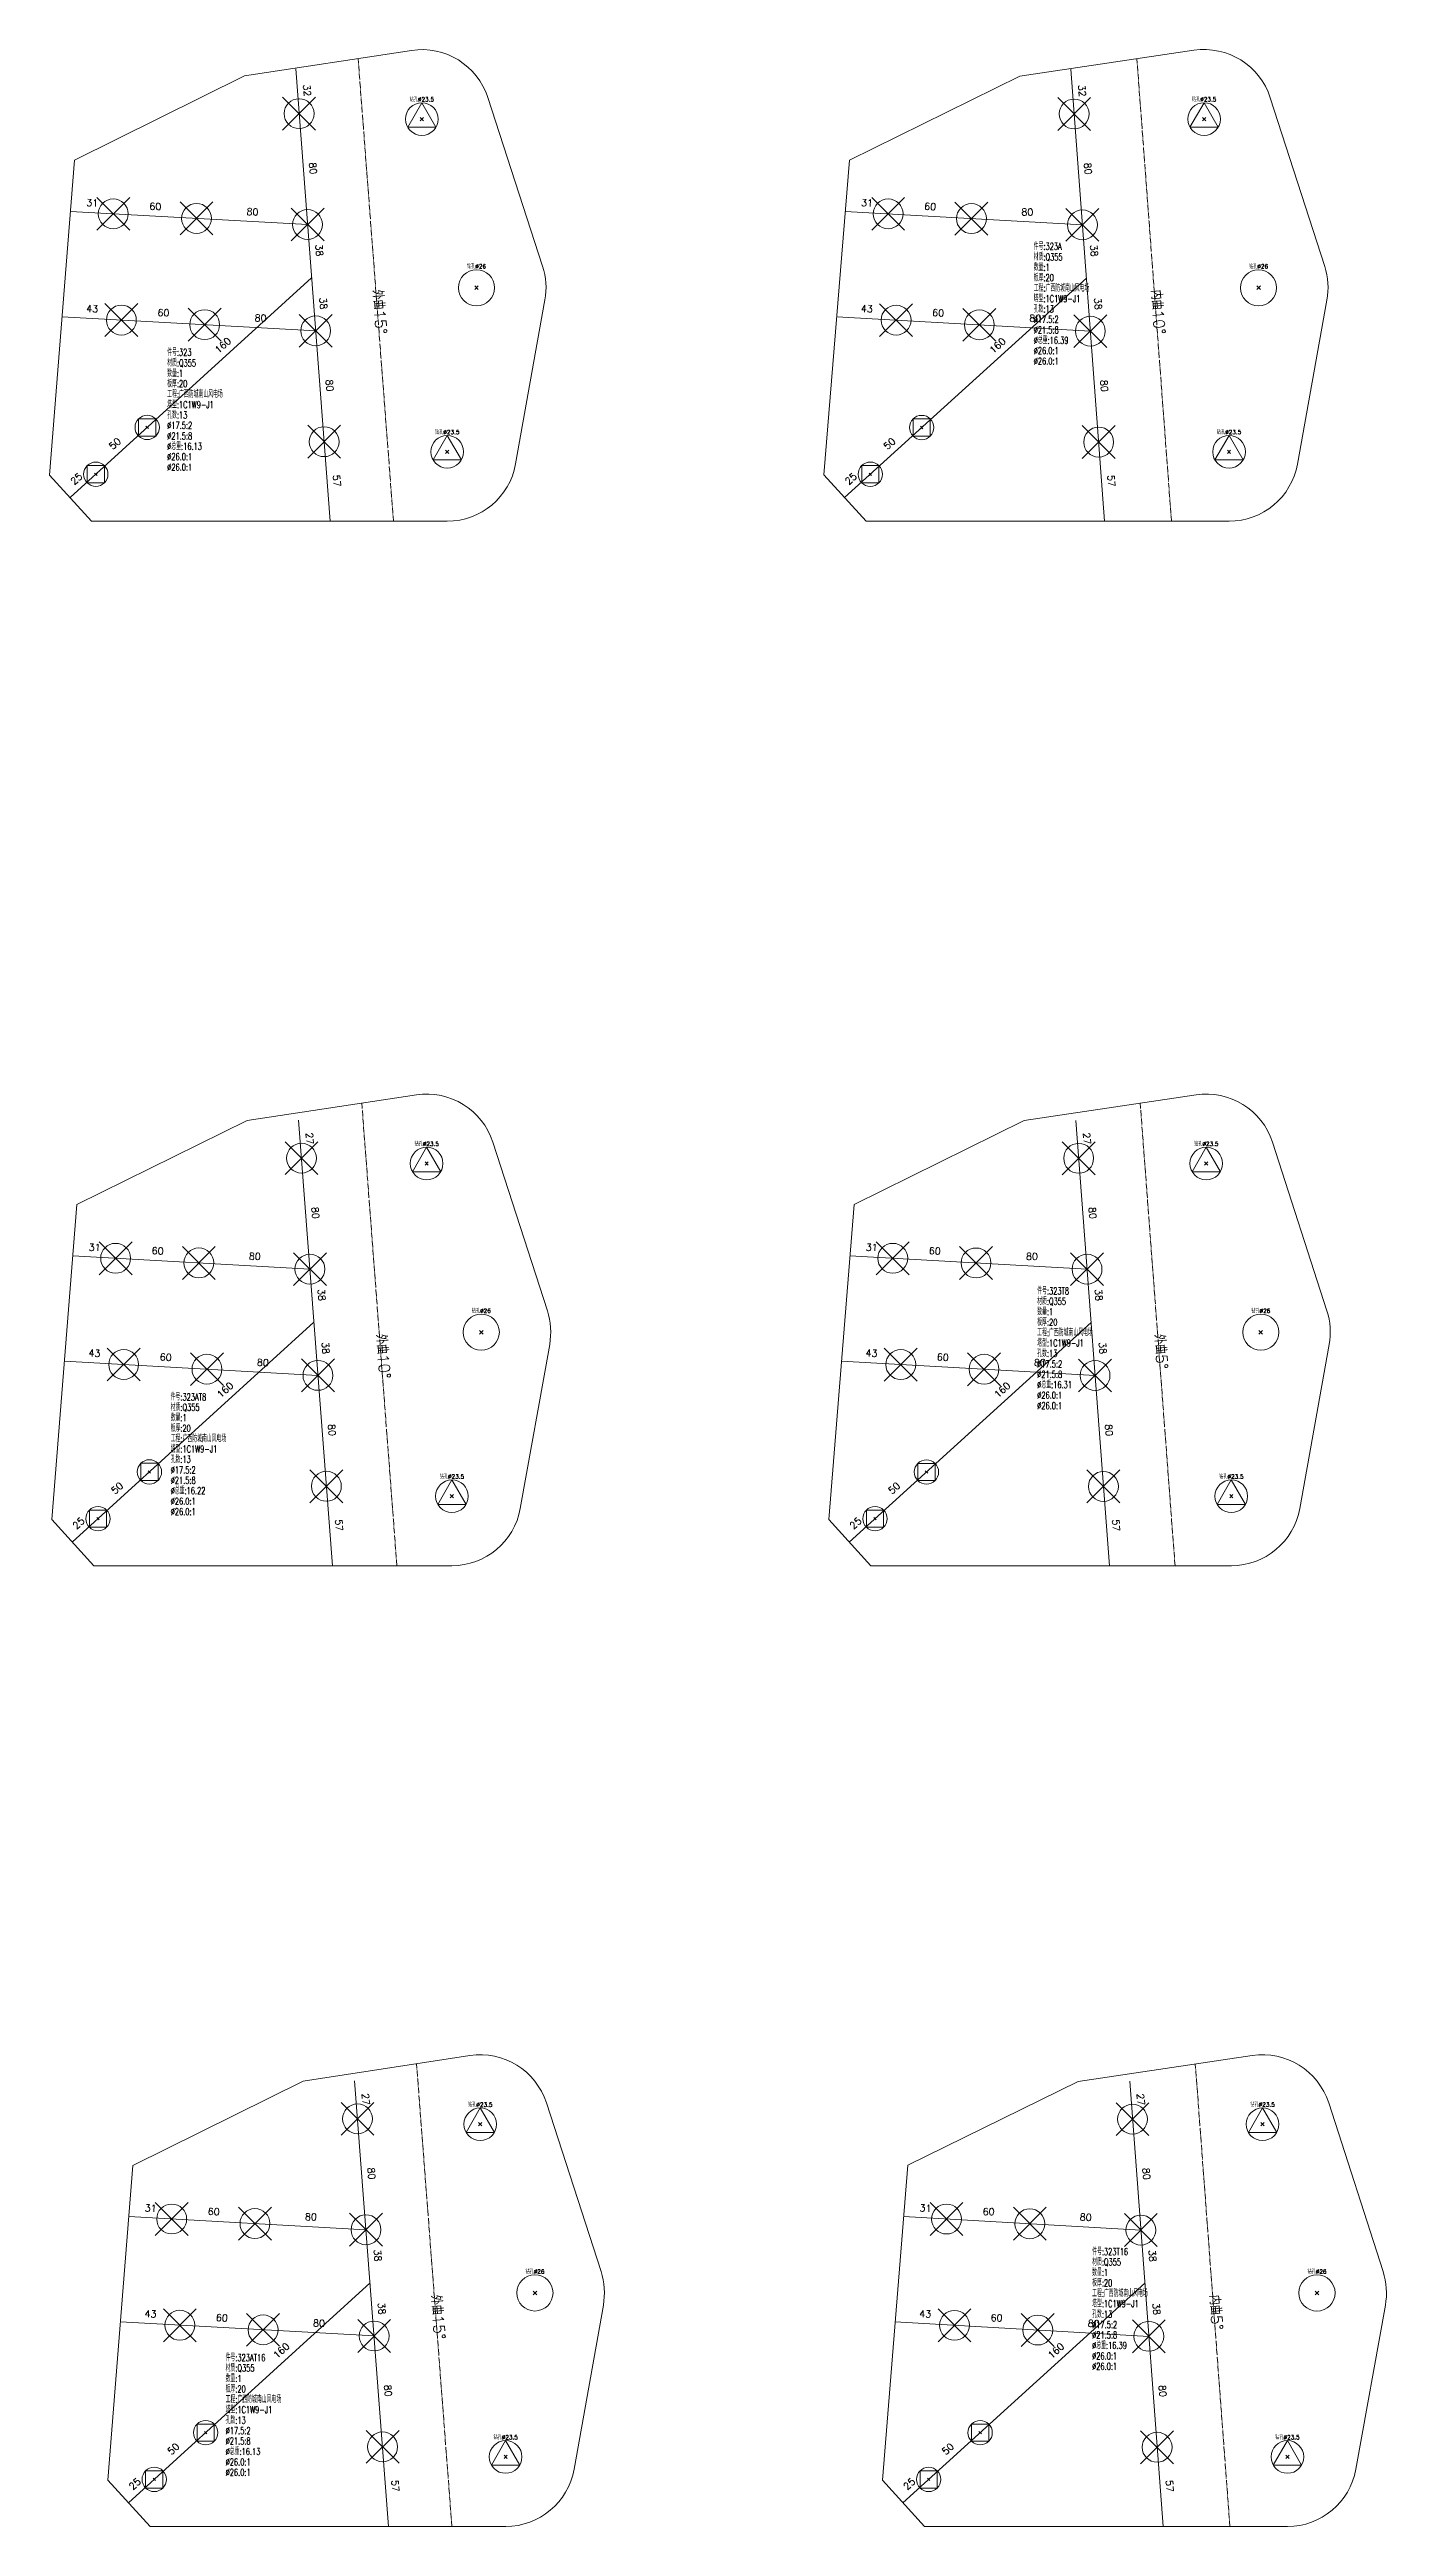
# Model space of a CAD drawing. Extents: x -105 to 10956, y -4548 to 9487.
# Drawn here: x 8446 to 9407, y 3554 to 5335 of the extents above; entities that cross this region are included whole.
import ezdxf
from ezdxf.enums import TextEntityAlignment as Align

# ---------------------------------------------------------------- set-up
doc = ezdxf.new("R2010")
doc.units = 0
doc.header["$MEASUREMENT"] = 0
doc.linetypes.add('制弯线', pattern=[5.9, 4, -0.5, 0.2, -0.5, 0.2, -0.5])
doc.layers.add('1', color=7, linetype='CONTINUOUS', lineweight=25)
doc.layers.add('2', color=7, linetype='CONTINUOUS', lineweight=25)
doc.styles.get("Standard").update_dxf_attribs({"font": 'simplex.shx', "width": 0.7, "height": 3, "bigfont": 'gbhzfs.shx'})

msp = doc.modelspace()

# ---------------------------------------------------------------- linework, layer by layer
at = {"layer": '1', "color": 7, "linetype": 'Continuous', "lineweight": 18}
for p, q in [((8705.98977, 5334.78223), (8585.96154, 5316.34008)), ((9268.90672, 5334.82144), (9143.59889, 5316.17065)), ((8585.96154, 5316.34008), (8463.52908, 5255.79095)), ((9143.59889, 5316.17065), (9021.07359, 5255.80961)), ((8800.34056, 5179.44664), (8760.98697, 5300.76602)), ((9363.01885, 5179.34114), (9323.85162, 5300.72081)), ((8463.52908, 5255.79095), (8445.5822, 5029.30873)), ((9021.07359, 5255.80961), (9002.77892, 5029.35521)), ((8780.92509, 5037.24284), (8802.00104, 5155.22647)), ((9343.38502, 5037.16732), (9364.64213, 5155.11845)), ((8445.5822, 5029.30873), (8475.87743, 4996.03544)), ((9002.77892, 5029.35521), (9033.02302, 4996.03544)), ((8475.87743, 4996.03544), (8731.78104, 4996.03544)), ((9033.02302, 4996.03544), (9294.17774, 4996.03544)), ((8709.50073, 4583.50614), (8587.70139, 4564.99305)), ((9270.43368, 4583.51919), (9146.87674, 4564.93666)), ((8587.70139, 4564.99305), (8465.23733, 4504.50786)), ((9146.87674, 4564.93666), (9024.38178, 4504.51407)), ((8803.7704, 4428.12131), (8764.48016, 4549.46122)), ((9364.62392, 4428.0862), (9325.3957, 4549.44617)), ((8465.23733, 4504.50786), (8447.1722, 4278.03503)), ((9024.38178, 4504.51407), (9006.20089, 4278.0505)), ((8784.28068, 4285.92767), (8805.41823, 4403.90027)), ((9345.06152, 4285.90253), (9366.25937, 4403.86432)), ((8447.1722, 4278.03503), (8477.45005, 4244.74593)), ((9006.20089, 4278.0505), (9036.46172, 4244.74593)), ((8477.45005, 4244.74593), (8735.11512, 4244.74593)), ((9036.46172, 4244.74593), (9295.87491, 4244.74593)), ((8748.02297, 3892.41554), (8627.99474, 3873.97339)), ((9310.93991, 3892.45475), (9185.63209, 3873.80396)), ((8627.99474, 3873.97339), (8505.56228, 3813.42427)), ((9185.63209, 3873.80396), (9063.10678, 3813.44292)), ((8842.37376, 3737.07996), (8803.02017, 3858.39933)), ((9405.05205, 3736.97445), (9365.88481, 3858.35413)), ((8505.56228, 3813.42427), (8487.6154, 3586.94204)), ((9063.10678, 3813.44292), (9044.81212, 3586.98852)), ((8822.95829, 3594.87616), (8844.03424, 3712.85978)), ((9385.41822, 3594.80064), (9406.67533, 3712.75176)), ((8487.6154, 3586.94204), (8517.91062, 3553.66876)), ((9044.81212, 3586.98852), (9075.05622, 3553.66876)), ((8517.91062, 3553.66876), (8773.81423, 3553.66876)), ((9075.05622, 3553.66876), (9336.21094, 3553.66876))]:
    msp.add_line(p, q, dxfattribs=at)
at = {"layer": '1', "color": 7, "linetype": 'Continuous', "lineweight": 13}
for p, q in [((8613.3138, 5277.42001), (8636.9638, 5301.07001)), ((8636.9638, 5277.42001), (8613.3138, 5301.07001)), ((8713.42662, 5297.08839), (8703.25112, 5279.46339)), ((8723.60212, 5279.46339), (8713.42662, 5297.08839)), ((9170.90949, 5277.19045), (9194.55949, 5300.84045)), ((9194.55949, 5277.19045), (9170.90949, 5300.84045)), ((9276.26762, 5297.11623), (9266.09212, 5279.49123)), ((9286.44312, 5279.49123), (9276.26762, 5297.11623)), ((8703.25112, 5279.46339), (8723.60212, 5279.46339)), ((8712.25162, 5284.16339), (8714.60162, 5286.51339)), ((8714.60162, 5284.16339), (8712.25162, 5286.51339)), ((9266.09212, 5279.49123), (9286.44312, 5279.49123)), ((9275.09262, 5284.19123), (9277.44262, 5286.54123)), ((9277.44262, 5284.19123), (9275.09262, 5286.54123)), ((8479.61916, 5205.3687), (8503.26916, 5229.0187)), ((8503.26916, 5205.3687), (8479.61916, 5229.0187)), ((8539.52795, 5202.06169), (8563.17795, 5225.71169)), ((8563.17795, 5202.06169), (8539.52795, 5225.71169)), ((8619.40634, 5197.65234), (8643.05634, 5221.30234)), ((8643.05634, 5197.65234), (8619.40634, 5221.30234)), ((9037.10436, 5205.34453), (9060.75436, 5228.99453)), ((9060.75436, 5205.34453), (9037.10436, 5228.99453)), ((9097.008, 5201.94552), (9120.658, 5225.59552)), ((9120.658, 5201.94552), (9097.008, 5225.59552)), ((9176.87953, 5197.41352), (9200.52953, 5221.06352)), ((9200.52953, 5197.41352), (9176.87953, 5221.06352)), ((8485.45739, 5128.93072), (8509.10739, 5152.58072)), ((8509.10739, 5128.93072), (8485.45739, 5152.58072)), ((8545.36618, 5125.62372), (8569.01618, 5149.27372)), ((8569.01618, 5125.62372), (8545.36618, 5149.27372)), ((8751.4802, 5162.71901), (8754.0802, 5165.31901)), ((8754.0802, 5162.71901), (8751.4802, 5165.31901)), ((9042.8252, 5128.89768), (9066.4752, 5152.54768)), ((9066.4752, 5128.89768), (9042.8252, 5152.54768)), ((9102.72884, 5125.49868), (9126.37884, 5149.14868)), ((9126.37884, 5125.49868), (9102.72884, 5149.14868)), ((9314.13485, 5162.68657), (9316.73485, 5165.28657)), ((9316.73485, 5162.68657), (9314.13485, 5165.28657)), ((8625.24457, 5121.21437), (8648.89457, 5144.86437)), ((8648.89457, 5121.21437), (8625.24457, 5144.86437)), ((9182.60036, 5120.96667), (9206.25036, 5144.61667)), ((9206.25036, 5120.96667), (9182.60036, 5144.61667)), ((8509.66129, 5057.34988), (8509.66129, 5069.72238)), ((8509.66129, 5069.72238), (8522.03379, 5069.72238)), ((8514.97254, 5062.66113), (8516.72254, 5064.41113)), ((8516.72254, 5062.66113), (8514.97254, 5064.41113)), ((8522.03379, 5069.72238), (8522.03379, 5057.34988)), ((8631.33711, 5041.4467), (8654.98711, 5065.0967)), ((8654.98711, 5041.4467), (8631.33711, 5065.0967)), ((9066.91049, 5057.28842), (9066.91049, 5069.66092)), ((9066.91049, 5069.66092), (9079.28299, 5069.66092)), ((9072.22174, 5062.59967), (9073.97174, 5064.34967)), ((9073.97174, 5062.59967), (9072.22174, 5064.34967)), ((9079.28299, 5069.66092), (9079.28299, 5057.28842)), ((9188.57041, 5041.18974), (9212.22041, 5064.83974)), ((9212.22041, 5041.18974), (9188.57041, 5064.83974)), ((8522.03379, 5057.34988), (8509.66129, 5057.34988)), ((8731.70425, 5057.78539), (8721.52875, 5040.16039)), ((8730.52925, 5044.86039), (8732.87925, 5047.21039)), ((8732.87925, 5044.86039), (8730.52925, 5047.21039)), ((8741.87975, 5040.16039), (8731.70425, 5057.78539)), ((9079.28299, 5057.28842), (9066.91049, 5057.28842)), ((9294.17774, 5057.78546), (9284.00224, 5040.16046)), ((9293.00274, 5044.86046), (9295.35274, 5047.21046)), ((9295.35274, 5044.86046), (9293.00274, 5047.21046)), ((9304.35324, 5040.16046), (9294.17774, 5057.78546)), ((8472.69172, 5023.68697), (8472.69172, 5036.05947)), ((8472.69172, 5036.05947), (8485.06422, 5036.05947)), ((8478.00297, 5028.99822), (8479.75297, 5030.74822)), ((8479.75297, 5028.99822), (8478.00297, 5030.74822)), ((8485.06422, 5036.05947), (8485.06422, 5023.68697)), ((8721.52875, 5040.16039), (8741.87975, 5040.16039)), ((9029.88928, 5023.68233), (9029.88928, 5036.05483)), ((9029.88928, 5036.05483), (9042.26178, 5036.05483)), ((9035.20053, 5028.99358), (9036.95053, 5030.74358)), ((9036.95053, 5028.99358), (9035.20053, 5030.74358)), ((9042.26178, 5036.05483), (9042.26178, 5023.68233)), ((9284.00224, 5040.16046), (9304.35324, 5040.16046)), ((8485.06422, 5023.68697), (8472.69172, 5023.68697)), ((9042.26178, 5023.68233), (9029.88928, 5023.68233)), ((8615.03949, 4526.05253), (8638.68949, 4549.70253)), ((8638.68949, 4526.05253), (8615.03949, 4549.70253)), ((8716.91175, 4545.80842), (8706.73625, 4528.18342)), ((8727.08725, 4528.18342), (8716.91175, 4545.80842)), ((9174.20098, 4525.97612), (9197.85098, 4549.62612)), ((9197.85098, 4525.97612), (9174.20098, 4549.62612)), ((9277.81942, 4545.81769), (9267.64392, 4528.19269)), ((9287.99492, 4528.19269), (9277.81942, 4545.81769)), ((8706.73625, 4528.18342), (8727.08725, 4528.18342)), ((8715.73675, 4532.88342), (8718.08675, 4535.23342)), ((8718.08675, 4532.88342), (8715.73675, 4535.23342)), ((9267.64392, 4528.19269), (9287.99492, 4528.19269)), ((9276.64442, 4532.89269), (9278.99442, 4535.24269)), ((9278.99442, 4532.89269), (9276.64442, 4535.24269)), ((8481.30725, 4454.07103), (8504.95725, 4477.72103)), ((8504.95725, 4454.07103), (8481.30725, 4477.72103)), ((8541.2143, 4450.73274), (8564.8643, 4474.38274)), ((8564.8643, 4450.73274), (8541.2143, 4474.38274)), ((9040.43196, 4454.06299), (9064.08196, 4477.71299)), ((9064.08196, 4454.06299), (9040.43196, 4477.71299)), ((9100.3373, 4450.69407), (9123.9873, 4474.34407)), ((9123.9873, 4450.69407), (9100.3373, 4474.34407)), ((8621.09039, 4446.28169), (8644.74039, 4469.93169)), ((8644.74039, 4446.28169), (8621.09039, 4469.93169)), ((9180.2111, 4446.2022), (9203.8611, 4469.8522)), ((9203.8611, 4446.2022), (9180.2111, 4469.8522)), ((8487.10557, 4377.63001), (8510.75557, 4401.28001)), ((8510.75557, 4377.63001), (8487.10557, 4401.28001)), ((8754.90199, 4411.41851), (8757.50199, 4414.01851)), ((8757.50199, 4411.41851), (8754.90199, 4414.01851)), ((9046.19121, 4377.61902), (9069.84121, 4401.26902)), ((9069.84121, 4377.61902), (9046.19121, 4401.26902)), ((9315.74764, 4411.40771), (9318.34764, 4414.00771)), ((9318.34764, 4411.40771), (9315.74764, 4414.00771)), ((8547.01262, 4374.29173), (8570.66262, 4397.94173)), ((8570.66262, 4374.29173), (8547.01262, 4397.94173)), ((8626.8887, 4369.84068), (8650.5387, 4393.49068)), ((8650.5387, 4369.84068), (8626.8887, 4393.49068)), ((9106.09655, 4374.25011), (9129.74655, 4397.90011)), ((9129.74655, 4374.25011), (9106.09655, 4397.90011)), ((9185.97034, 4369.75823), (9209.62034, 4393.40823)), ((9209.62034, 4369.75823), (9185.97034, 4393.40823)), ((8511.26915, 4306.03949), (8511.26915, 4318.41199)), ((8511.26915, 4318.41199), (8523.64165, 4318.41199)), ((8516.5804, 4311.35074), (8518.3304, 4313.10074)), ((8518.3304, 4311.35074), (8516.5804, 4313.10074)), ((8523.64165, 4318.41199), (8523.64165, 4306.03949)), ((8632.9396, 4290.06984), (8656.5896, 4313.71984)), ((8656.5896, 4290.06984), (8632.9396, 4313.71984)), ((9070.31531, 4306.01903), (9070.31531, 4318.39153)), ((9070.31531, 4318.39153), (9082.68781, 4318.39153)), ((9075.62656, 4311.33028), (9077.37656, 4313.08028)), ((9077.37656, 4311.33028), (9075.62656, 4313.08028)), ((9082.68781, 4318.39153), (9082.68781, 4306.01903)), ((9191.98046, 4289.98431), (9215.63046, 4313.63431)), ((9215.63046, 4289.98431), (9191.98046, 4313.63431)), ((8523.64165, 4306.03949), (8511.26915, 4306.03949)), ((8735.06443, 4306.49592), (8724.88893, 4288.87092)), ((8733.88943, 4293.57092), (8736.23943, 4295.92092)), ((8736.23943, 4293.57092), (8733.88943, 4295.92092)), ((8745.23993, 4288.87092), (8735.06443, 4306.49592)), ((9082.68781, 4306.01903), (9070.31531, 4306.01903)), ((9295.84979, 4306.49592), (9285.67429, 4288.87092)), ((9294.67479, 4293.57092), (9297.02479, 4295.92092)), ((9297.02479, 4293.57092), (9294.67479, 4295.92092)), ((9306.02529, 4288.87092), (9295.84979, 4306.49592)), ((8474.28201, 4272.39589), (8474.28201, 4284.76839)), ((8474.28201, 4284.76839), (8486.65451, 4284.76839)), ((8479.59326, 4277.70714), (8481.34326, 4279.45714)), ((8481.34326, 4277.70714), (8479.59326, 4279.45714)), ((8486.65451, 4284.76839), (8486.65451, 4272.39589)), ((8724.88893, 4288.87092), (8745.23993, 4288.87092)), ((9033.31098, 4272.39435), (9033.31098, 4284.76685)), ((9033.31098, 4284.76685), (9045.68348, 4284.76685)), ((9038.62223, 4277.7056), (9040.37223, 4279.4556)), ((9040.37223, 4277.7056), (9038.62223, 4279.4556)), ((9045.68348, 4284.76685), (9045.68348, 4272.39435)), ((9285.67429, 4288.87092), (9306.02529, 4288.87092)), ((8486.65451, 4272.39589), (8474.28201, 4272.39589)), ((9045.68348, 4272.39435), (9033.31098, 4272.39435)), ((8655.34699, 3835.05332), (8678.99699, 3858.70332)), ((8678.99699, 3835.05332), (8655.34699, 3858.70332)), ((8755.45981, 3854.7217), (8745.28431, 3837.0967)), ((8765.63531, 3837.0967), (8755.45981, 3854.7217)), ((9212.94268, 3834.82376), (9236.59268, 3858.47376)), ((9236.59268, 3834.82376), (9212.94268, 3858.47376)), ((9318.30081, 3854.74955), (9308.12531, 3837.12455)), ((9328.47631, 3837.12455), (9318.30081, 3854.74955)), ((8745.28431, 3837.0967), (8765.63531, 3837.0967)), ((8754.28481, 3841.7967), (8756.63481, 3844.1467)), ((8756.63481, 3841.7967), (8754.28481, 3844.1467)), ((9308.12531, 3837.12455), (9328.47631, 3837.12455)), ((9317.12581, 3841.82455), (9319.47581, 3844.17455)), ((9319.47581, 3841.82455), (9317.12581, 3844.17455)), ((8521.65236, 3763.00201), (8545.30236, 3786.65201)), ((8545.30236, 3763.00201), (8521.65236, 3786.65201)), ((8581.56114, 3759.695), (8605.21114, 3783.345)), ((8605.21114, 3759.695), (8581.56114, 3783.345)), ((8661.43954, 3755.28565), (8685.08954, 3778.93565)), ((8685.08954, 3755.28565), (8661.43954, 3778.93565)), ((9079.13756, 3762.97784), (9102.78756, 3786.62784)), ((9102.78756, 3762.97784), (9079.13756, 3786.62784)), ((9139.0412, 3759.57884), (9162.6912, 3783.22884)), ((9162.6912, 3759.57884), (9139.0412, 3783.22884)), ((9218.91273, 3755.04683), (9242.56273, 3778.69683)), ((9242.56273, 3755.04683), (9218.91273, 3778.69683)), ((8527.49058, 3686.56403), (8551.14058, 3710.21403)), ((8551.14058, 3686.56403), (8527.49058, 3710.21403)), ((8587.39938, 3683.25703), (8611.04938, 3706.90703)), ((8611.04938, 3683.25703), (8587.39938, 3706.90703)), ((8793.5134, 3720.35232), (8796.1134, 3722.95232)), ((8796.1134, 3720.35232), (8793.5134, 3722.95232)), ((9084.8584, 3686.53099), (9108.5084, 3710.18099)), ((9108.5084, 3686.53099), (9084.8584, 3710.18099)), ((9144.76204, 3683.13199), (9168.41204, 3706.78199)), ((9168.41204, 3683.13199), (9144.76204, 3706.78199)), ((9356.16805, 3720.31988), (9358.76805, 3722.91988)), ((9358.76805, 3720.31988), (9356.16805, 3722.91988)), ((8667.27777, 3678.84768), (8690.92777, 3702.49768)), ((8690.92777, 3678.84768), (8667.27777, 3702.49768)), ((9224.63356, 3678.59998), (9248.28356, 3702.24998)), ((9248.28356, 3678.59998), (9224.63356, 3702.24998)), ((8551.69448, 3614.98319), (8551.69448, 3627.35569)), ((8551.69448, 3627.35569), (8564.06698, 3627.35569)), ((8557.00573, 3620.29444), (8558.75573, 3622.04444)), ((8558.75573, 3620.29444), (8557.00573, 3622.04444)), ((8564.06698, 3627.35569), (8564.06698, 3614.98319)), ((8673.37031, 3599.08002), (8697.02031, 3622.73002)), ((8697.02031, 3599.08002), (8673.37031, 3622.73002)), ((9108.94369, 3614.92173), (9108.94369, 3627.29423)), ((9108.94369, 3627.29423), (9121.31619, 3627.29423)), ((9114.25494, 3620.23298), (9116.00494, 3621.98298)), ((9116.00494, 3620.23298), (9114.25494, 3621.98298)), ((9121.31619, 3627.29423), (9121.31619, 3614.92173)), ((9230.6036, 3598.82305), (9254.2536, 3622.47305)), ((9254.2536, 3598.82305), (9230.6036, 3622.47305)), ((8564.06698, 3614.98319), (8551.69448, 3614.98319)), ((8773.73745, 3615.41871), (8763.56195, 3597.79371)), ((8772.56245, 3602.49371), (8774.91245, 3604.84371)), ((8774.91245, 3602.49371), (8772.56245, 3604.84371)), ((8783.91295, 3597.79371), (8773.73745, 3615.41871)), ((9121.31619, 3614.92173), (9108.94369, 3614.92173)), ((9336.21093, 3615.41877), (9326.03543, 3597.79377)), ((9335.03593, 3602.49377), (9337.38593, 3604.84377)), ((9337.38593, 3602.49377), (9335.03593, 3604.84377)), ((9346.38643, 3597.79377), (9336.21093, 3615.41877)), ((8514.72492, 3581.32029), (8514.72492, 3593.69279)), ((8514.72492, 3593.69279), (8527.09742, 3593.69279)), ((8527.09742, 3581.32029), (8514.72492, 3581.32029)), ((8520.03617, 3586.63154), (8521.78617, 3588.38154)), ((8521.78617, 3586.63154), (8520.03617, 3588.38154)), ((8527.09742, 3593.69279), (8527.09742, 3581.32029)), ((8763.56195, 3597.79371), (8783.91295, 3597.79371)), ((9071.92247, 3581.31564), (9071.92247, 3593.68814)), ((9071.92247, 3593.68814), (9084.29497, 3593.68814)), ((9084.29497, 3581.31564), (9071.92247, 3581.31564)), ((9077.23372, 3586.62689), (9078.98372, 3588.37689)), ((9078.98372, 3586.62689), (9077.23372, 3588.37689)), ((9084.29497, 3593.68814), (9084.29497, 3581.31564)), ((9326.03543, 3597.79377), (9346.38643, 3597.79377))]:
    msp.add_line(p, q, dxfattribs=at)
for centre, radius in [((8625.1388, 5289.24501), 10.75), ((8713.42662, 5285.33839), 11.75), ((9182.73449, 5289.01545), 10.75), ((9276.26762, 5285.36623), 11.75), ((8491.44416, 5217.1937), 10.75), ((8551.35295, 5213.88669), 10.75), ((9048.92936, 5217.16953), 10.75), ((9108.833, 5213.77052), 10.75), ((8631.23134, 5209.47734), 10.75), ((9188.70453, 5209.23852), 10.75), ((8752.7802, 5164.01901), 13), ((9315.43485, 5163.98657), 13), ((8497.28239, 5140.75572), 10.75), ((9054.6502, 5140.72268), 10.75), ((8557.19118, 5137.44872), 10.75), ((8637.06957, 5133.03937), 10.75), ((9114.55384, 5137.32368), 10.75), ((9194.42536, 5132.79167), 10.75), ((8515.84754, 5063.53613), 8.75), ((8643.16211, 5053.2717), 10.75), ((9073.09674, 5063.47467), 8.75), ((9200.39541, 5053.01474), 10.75), ((8731.70425, 5046.03539), 11.75), ((9294.17774, 5046.03546), 11.75), ((8478.87797, 5029.87322), 8.75), ((9036.07553, 5029.86858), 8.75), ((8626.86449, 4537.87753), 10.75), ((8716.91175, 4534.05842), 11.75), ((9186.02598, 4537.80112), 10.75), ((9277.81942, 4534.06769), 11.75), ((8493.13225, 4465.89603), 10.75), ((8553.0393, 4462.55774), 10.75), ((9052.25696, 4465.88799), 10.75), ((9112.1623, 4462.51907), 10.75), ((8632.91539, 4458.10669), 10.75), ((9192.0361, 4458.0272), 10.75), ((8756.20199, 4412.71851), 13), ((9317.04764, 4412.70771), 13), ((8498.93057, 4389.45501), 10.75), ((8558.83762, 4386.11673), 10.75), ((8638.7137, 4381.66568), 10.75), ((9058.01621, 4389.44402), 10.75), ((9117.92155, 4386.07511), 10.75), ((9197.79534, 4381.58323), 10.75), ((8517.4554, 4312.22574), 8.75), ((8644.7646, 4301.89484), 10.75), ((9076.50156, 4312.20528), 8.75), ((9203.80546, 4301.80931), 10.75), ((8735.06443, 4294.74592), 11.75), ((9295.84979, 4294.74592), 11.75), ((8480.46826, 4278.58214), 8.75), ((9039.49723, 4278.5806), 8.75), ((8667.17199, 3846.87832), 10.75), ((8755.45981, 3842.9717), 11.75), ((9224.76768, 3846.64876), 10.75), ((9318.30081, 3842.99955), 11.75), ((8533.47736, 3774.82701), 10.75), ((8593.38614, 3771.52), 10.75), ((8673.26454, 3767.11065), 10.75), ((9090.96256, 3774.80284), 10.75), ((9150.8662, 3771.40384), 10.75), ((9230.73773, 3766.87183), 10.75), ((8794.8134, 3721.65232), 13), ((9357.46805, 3721.61988), 13), ((8539.31558, 3698.38903), 10.75), ((9096.6834, 3698.35599), 10.75), ((8599.22438, 3695.08203), 10.75), ((8679.10277, 3690.67268), 10.75), ((9156.58704, 3694.95699), 10.75), ((9236.45856, 3690.42498), 10.75), ((8557.88073, 3621.16944), 8.75), ((8685.19531, 3610.90502), 10.75), ((9115.12994, 3621.10798), 8.75), ((9242.4286, 3610.64805), 10.75), ((8773.73745, 3603.66871), 11.75), ((9336.21093, 3603.66877), 11.75), ((8520.91117, 3587.50654), 8.75), ((9078.10872, 3587.50189), 8.75)]:
    msp.add_circle(centre, radius, dxfattribs=at)
at = {"layer": '1', "color": 7, "linetype": 'Continuous', "lineweight": 18}
for centre, radius, start, end in [((8713.42661, 5285.33839), 50, 17.9720286, 98.55372869), ((9276.26761, 5285.36623), 50, 17.88404477, 98.46573813), ((8752.78019, 5164.01901), 50.00001, 349.87182864, 17.97202779), ((9315.43485, 5163.98656), 50, 349.78383819, 17.88404055), ((8731.70425, 5046.03538), 50, 270.08798742, 349.87182614), ((9294.17774, 5046.03544), 50, 270.00000001, 349.78383593), ((8716.91175, 4534.05843), 50, 17.94211321, 98.52381477), ((9277.81943, 4534.06769), 50, 17.91282698, 98.49452633), ((8756.20201, 4412.71852), 49.99998, 349.8419028, 17.94212189), ((9317.04763, 4412.70771), 50.00001, 349.81262618, 17.91282533), ((8735.06444, 4294.74591), 50, 270.05807155, 349.84191027), ((9295.84979, 4294.74593), 50, 270.02878494, 349.81262329), ((8755.45981, 3842.9717), 50, 17.9720286, 98.55372869), ((9318.30081, 3842.99954), 50, 17.88404477, 98.46573813), ((8794.81339, 3721.65232), 50.00001, 349.87182864, 17.97202779), ((9357.46805, 3721.61988), 50, 349.78383819, 17.88404055), ((8773.73745, 3603.6687), 50, 270.08798742, 349.87182614), ((9336.21094, 3603.66876), 50, 270.00000001, 349.78383593)]:
    msp.add_arc(centre, radius, start, end, dxfattribs=at)
at = {"layer": '2', "color": 190, "linetype": '制弯线', "lineweight": 13}
for p, q in [((8693.03283, 4996.03544), (8667.61021, 5328.88527)), ((9252.79363, 4996.03544), (9227.89762, 5328.71765)), ((8695.48264, 4244.74593), (8670.23916, 4577.53851)), ((9255.36492, 4244.74593), (9230.29672, 4577.48273)), ((8735.06603, 3553.66876), (8709.64341, 3886.51858)), ((9294.82682, 3553.66876), (9269.93082, 3886.35097))]:
    msp.add_line(p, q, dxfattribs=at)
at = {"layer": '2', "color": 9, "linetype": 'Continuous', "lineweight": 13}
for p, q in [((8622.67497, 5321.50271), (8647.53371, 4996.03544)), ((9180.3202, 5321.27689), (9204.65938, 4996.03544)), ((8631.23131, 5209.47737), (8460.60545, 5218.89602)), ((9188.7045, 5209.23854), (9018.09331, 5218.91921)), ((8634.15048, 5171.25766), (8460.39321, 5013.04178)), ((9191.56497, 5171.0144), (9017.56493, 5013.06554)), ((8637.06954, 5133.03936), (8454.60017, 5143.11179)), ((9194.42534, 5132.79166), (9011.97165, 5143.14429)), ((8624.79571, 4565.1509), (8649.09954, 4244.74593)), ((9183.97114, 4565.07554), (9208.10458, 4244.74593)), ((8632.91538, 4458.10671), (8462.29444, 4467.61445)), ((9192.03609, 4458.02722), (9021.42003, 4467.62217)), ((8635.81459, 4419.88552), (8461.97471, 4261.76035)), ((9194.91577, 4419.80454), (9020.99508, 4261.76826)), ((8638.7137, 4381.66567), (8456.24959, 4391.83337)), ((9197.79534, 4381.58322), (9015.33645, 4391.84419)), ((8665.08897, 3874.15061), (8689.56694, 3553.66876)), ((9222.72655, 3873.92421), (9246.6926, 3553.66876)), ((8673.26454, 3767.11068), (8502.63865, 3776.52933)), ((9230.73772, 3766.87185), (9060.1265, 3776.55252)), ((8676.1837, 3728.891), (8502.4264, 3570.67509)), ((9233.59819, 3728.64774), (9059.59813, 3570.69885)), ((8679.10277, 3690.67267), (8496.63337, 3700.7451)), ((9236.45856, 3690.42497), (9054.00485, 3700.77761))]:
    msp.add_line(p, q, dxfattribs=at)

# ---------------------------------------------------------------- texts
at = {"layer": '1', "color": 7, "linetype": 'Continuous', "lineweight": 13}
for s, p in [('钻孔%%c23.5', (8713.42662, 5297.08839)), ('钻孔%%c23.5', (9276.26762, 5297.11623)), ('钻孔%%c26', (8752.7802, 5177.01901)), ('钻孔%%c26', (9315.43485, 5176.98657)), ('钻孔%%c23.5', (8731.70425, 5057.78539)), ('钻孔%%c23.5', (9294.17774, 5057.78546)), ('钻孔%%c23.5', (8716.91175, 4545.80842)), ('钻孔%%c23.5', (9277.81942, 4545.81769)), ('钻孔%%c26', (8756.20199, 4425.71851)), ('钻孔%%c26', (9317.04764, 4425.70771)), ('钻孔%%c23.5', (8735.06443, 4306.49592)), ('钻孔%%c23.5', (9295.84979, 4306.49592)), ('钻孔%%c23.5', (8755.45981, 3854.7217)), ('钻孔%%c23.5', (9318.30081, 3854.74955)), ('钻孔%%c26', (8794.8134, 3734.65232)), ('钻孔%%c26', (9357.46805, 3734.61988)), ('钻孔%%c23.5', (8773.73745, 3615.41871)), ('钻孔%%c23.5', (9336.21093, 3615.41877))]:
    msp.add_text(s, height=3, dxfattribs=at).set_placement(p, align=Align.BOTTOM_CENTER)
at = {"layer": '2', "color": 7, "linetype": 'Continuous', "lineweight": 13}
for s, rotation, p in [('32', 275, (8626.89817, 5305.60233)), ('32', 275, (9184.51898, 5305.37004)), ('80', 275, (8631.17636, 5249.58965)), ('80', 275, (9188.71114, 5249.35086)), ('31', 358, (8476.19016, 5221.0403)), ('60', 358, (8521.5639, 5218.53563)), ('80', 358, (8591.45748, 5214.67747)), ('31', 358, (9033.68128, 5221.03955)), ('60', 358, (9079.05113, 5218.46521)), ('80', 358, (9148.9387, 5214.49972)), ('38', 275, (8635.6822, 5190.59597)), ('38', 275, (9193.12638, 5190.35033)), ('43', 358, (8476.10663, 5144.92919)), ('38', 275, (8638.60131, 5152.37699)), ('43', 358, (9033.48087, 5144.92867)), ('38', 275, (9195.9868, 5152.12691)), ('60', 358, (8527.40213, 5142.09766)), ('80', 358, (8597.29571, 5138.23948)), ('60', 358, (9084.77197, 5142.01836)), ('80', 358, (9154.65954, 5138.05285)), ('160', 42, (8572.97921, 5119.6151)), ('160', 42, (9130.31447, 5119.46583)), ('80', 275, (8643.10713, 5093.38401)), ('80', 275, (9200.40202, 5093.12708)), ('50', 42, (8495.34296, 5048.92288)), ('50', 42, (9052.56974, 5048.89292)), ('25', 42, (8467.61579, 5023.6757)), ('57', 275, (8648.3392, 5024.88204)), ('25', 42, (9024.80384, 5023.68836)), ('57', 275, (9205.51903, 5024.74897)), ('27', 275, (8628.82151, 4551.74112)), ('27', 275, (9187.99008, 4551.66371)), ('80', 275, (8632.88134, 4498.21902)), ('80', 275, (9192.02256, 4498.13953)), ('31', 358, (8477.88026, 4469.75059)), ('60', 358, (8523.25269, 4467.22224)), ('31', 358, (9037.00694, 4469.75035)), ('60', 358, (9082.37808, 4467.1988)), ('80', 358, (8593.14426, 4463.32758)), ('80', 358, (9152.26764, 4463.26841)), ('38', 275, (8637.3564, 4439.22301)), ('38', 275, (9196.46746, 4439.14125)), ('38', 275, (8640.25555, 4401.0025)), ('38', 275, (9199.34708, 4400.91927)), ('43', 358, (8477.75699, 4393.63955)), ('60', 358, (8529.05101, 4390.78123)), ('80', 358, (8598.94258, 4386.88655)), ('43', 358, (9036.84477, 4393.63937)), ('60', 358, (9088.13732, 4390.75483)), ('80', 358, (9158.02689, 4386.82443)), ('160', 42, (8574.61635, 4368.27488)), ('160', 42, (9133.69116, 4368.2252)), ('80', 275, (8644.73056, 4342.00717)), ('80', 275, (9203.79192, 4341.92165)), ('50', 42, (8496.94319, 4297.6232)), ('50', 42, (9055.98189, 4297.61323)), ('25', 42, (8469.20285, 4272.3905)), ('57', 275, (8649.92348, 4273.5473)), ('25', 42, (9028.22865, 4272.39472)), ('57', 275, (9208.94654, 4273.503)), ('27', 275, (8669.12177, 3860.74293)), ('27', 275, (9226.73875, 3860.51036)), ('80', 275, (8673.20955, 3807.22296)), ('80', 275, (9230.74434, 3806.98417)), ('31', 358, (8518.22335, 3778.67361)), ('60', 358, (8563.5971, 3776.16894)), ('80', 358, (8633.49069, 3772.31078)), ('31', 358, (9075.71448, 3778.67286)), ('60', 358, (9121.08433, 3776.09852)), ('80', 358, (9190.97191, 3772.13303)), ('38', 275, (8677.71541, 3748.2293)), ('38', 275, (9235.1596, 3747.98366)), ('43', 358, (8518.13983, 3702.56251)), ('60', 358, (8569.43533, 3699.73097)), ('38', 275, (8680.63452, 3710.01031)), ('43', 358, (9075.51407, 3702.56198)), ('60', 358, (9126.80517, 3699.65167)), ('38', 275, (9238.02001, 3709.76023)), ('80', 358, (8639.32892, 3695.87279)), ('80', 358, (9196.69275, 3695.68616)), ('160', 42, (8615.01242, 3677.24842)), ('160', 42, (9172.34768, 3677.09916)), ('80', 275, (8685.14033, 3651.01732)), ('80', 275, (9242.43522, 3650.76039)), ('50', 42, (8537.37615, 3606.55619)), ('50', 42, (9094.60294, 3606.52623)), ('25', 42, (8509.64899, 3581.30901)), ('57', 275, (8690.37241, 3582.51536)), ('25', 42, (9066.83704, 3581.32167)), ('57', 275, (9247.55224, 3582.38228))]:
    msp.add_text(s, height=5, rotation=rotation, dxfattribs=at).set_placement(p, align=Align.BOTTOM_CENTER)
for s, p in [('外曲15%%d', (8675.33604, 5162.07957)), ('内曲10%%d', (9235.35956, 5162.00342)), ('外曲10%%d', (8677.87522, 4410.76404)), ('外曲5%%d', (9237.84495, 4410.7387)), ('外曲15%%d', (8717.36924, 3719.71289)), ('内曲5%%d', (9277.39276, 3719.63673))]:
    msp.add_text(s, height=8, rotation=275, dxfattribs=at).set_placement(p, align=Align.BOTTOM_LEFT)
at = {"layer": '2', "color": 7, "linetype": 'Continuous', "lineweight": 13, "char_height": 5, "width": 500, "attachment_point": 1, "line_spacing_factor": 0.9}
for s, insert in [('件号:323A\\P材质:Q355\\P数量:1\\P板厚:20\\P工程:广西防城南山风电场\\P塔型:1C1W9-J1\\P孔数:13\\P%%c17.5:2\\P%%c21.5:8\\P%%c总重:16.39\\P%%c26.0:1\\P%%c26.0:1', (9153.65355, 5196.23482)), ('件号:323\\P材质:Q355\\P数量:1\\P板厚:20\\P工程:广西防城南山风电场\\P塔型:1C1W9-J1\\P孔数:13\\P%%c17.5:2\\P%%c21.5:8\\P%%c总重:16.13\\P%%c26.0:1\\P%%c26.0:1', (8530.22761, 5119.97142)), ('件号:323T8\\P材质:Q355\\P数量:1\\P板厚:20\\P工程:广西防城南山风电场\\P塔型:1C1W9-J1\\P孔数:13\\P%%C17.5:2\\P%%C21.5:8\\P%%C总重:16.31\\P%%C26.0:1\\P%%C26.0:1', (9156.17085, 4444.94097)), ('件号:323AT8\\P材质:Q355\\P数量:1\\P板厚:20\\P工程:广西防城南山风电场\\P塔型:1C1W9-J1\\P孔数:13\\P%%C17.5:2\\P%%C21.5:8\\P%%C总重:16.22\\P%%C26.0:1\\P%%C26.0:1', (8532.7336, 4368.68651)), ('件号:323T16\\P材质:Q355\\P数量:1\\P板厚:20\\P工程:广西防城南山风电场\\P塔型:1C1W9-J1\\P孔数:13\\P%%C17.5:2\\P%%C21.5:8\\P%%C总重:16.39\\P%%C26.0:1\\P%%C26.0:1', (9195.68674, 3753.86813)), ('件号:323AT16\\P材质:Q355\\P数量:1\\P板厚:20\\P工程:广西防城南山风电场\\P塔型:1C1W9-J1\\P孔数:13\\P%%C17.5:2\\P%%C21.5:8\\P%%C总重:16.13\\P%%C26.0:1\\P%%C26.0:1', (8572.26081, 3677.60474))]:
    msp.add_mtext(s, dxfattribs=dict(at, insert=insert))

doc.saveas('drawing.dxf')
